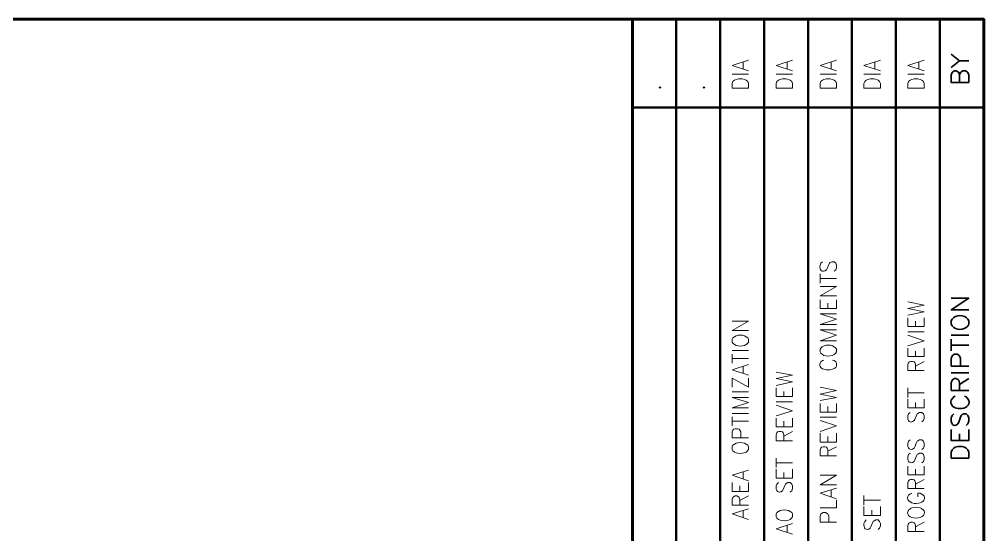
# Model space of a CAD drawing. Header units: inches. Extents: x 5 to 516, y -193 to 129.
# Drawn here: x 109.26 to 116.58, y -166.1 to -162.19 of the extents above; entities that cross this region are included whole.
import ezdxf

# ---------------------------------------------------------------- set-up
doc = ezdxf.new("R2010")
doc.units = ezdxf.units.IN
doc.header["$MEASUREMENT"] = 0
doc.layers.add('PDF8_Geometry', color=7, linetype='Continuous')

msp = doc.modelspace()

# ---------------------------------------------------------------- linework, layer by layer
at = {"layer": 'PDF8_Geometry', "lineweight": 60}
for points in [[(116.5799627, -192.1857845), (116.5799627, -162.1857821), (71.5799591, -162.1857821), (71.5799591, -192.1857845)], [(113.9132959, -162.1857821), (113.9132959, -192.1857845)]]:
    msp.add_lwpolyline(points, dxfattribs=at)
at = {"layer": 'PDF8_Geometry', "lineweight": 50}
for points in [[(114.2466292, -162.1857821), (114.2466292, -168.519116)], [(114.5799626, -162.1857821), (114.5799626, -168.519116)], [(114.9132959, -162.1857821), (114.9132959, -168.519116)], [(115.2466293, -162.1857821), (115.2466293, -168.519116)], [(115.5799627, -162.1857821), (115.5799627, -168.519116)], [(115.913296, -162.1857821), (115.913296, -168.519116)], [(116.2466294, -162.1857821), (116.2466294, -168.519116)], [(113.9132959, -162.8535588), (116.5799627, -162.8535588)]]:
    msp.add_lwpolyline(points, dxfattribs=at)
at = {"layer": 'PDF8_Geometry', "lineweight": 15}
for points in [[(114.7955181, -162.5768909), (114.6710737, -162.5357798), (114.7955181, -162.4957798)], [(115.1288515, -162.5768909), (115.004407, -162.5357798), (115.1288515, -162.4957798)], [(115.4621849, -162.5768909), (115.3377404, -162.5357798), (115.4621849, -162.4957798)], [(115.7955182, -162.5768909), (115.6710738, -162.5357798), (115.7955182, -162.4957798)], [(116.1288516, -162.5768909), (116.0044071, -162.5357798), (116.1288516, -162.4957798)], [(114.754407, -162.561336), (114.754407, -162.5102249)], [(115.0877404, -162.561336), (115.0877404, -162.5102249)], [(115.4210737, -162.561336), (115.4210737, -162.5102249)], [(115.7544071, -162.561336), (115.7544071, -162.5102249)], [(116.0877404, -162.561336), (116.0877404, -162.5102249)], [(114.6710737, -162.6013366), (114.7955181, -162.6013366)], [(115.004407, -162.6013366), (115.1288515, -162.6013366)], [(115.3377404, -162.6013366), (115.4621848, -162.6013366)], [(115.6710737, -162.6013366), (115.7955182, -162.6013366)], [(116.0044071, -162.6013366), (116.1288515, -162.6013366)], [(115.3555183, -164.025782), (115.3432961, -164.035782), (115.3377405, -164.0513375)], [(115.3855183, -164.0868931), (115.3910738, -164.0768931), (115.4032961, -164.045782), (115.4088516, -164.035782), (115.4144072, -164.0313375), (115.4266294, -164.025782), (115.4444072, -164.025782), (115.4566294, -164.035782), (115.462185, -164.0513375), (115.462185, -164.0713376), (115.4566294, -164.0868931), (115.4444072, -164.0968931)], [(115.3377404, -164.1880021), (115.3377404, -164.116891)], [(115.3377404, -164.152448), (115.4621848, -164.152448)], [(115.4621849, -164.2835583), (115.3377404, -164.2835583), (115.4621849, -164.2135583), (115.3377404, -164.2135583)], [(115.4621849, -164.3146712), (115.4621849, -164.3802267), (115.3377404, -164.3802267), (115.3377404, -164.3146712)], [(115.3966291, -164.3802267), (115.3966291, -164.3402267)], [(116.0044071, -164.4302258), (116.1288515, -164.4057814), (116.0044071, -164.3802258), (116.1288515, -164.3546703), (116.0044071, -164.3291147)], [(115.4621849, -164.5013363), (115.3377404, -164.5013363), (115.4621849, -164.4613363), (115.3377404, -164.4202252), (115.4621849, -164.4202252)], [(116.1288516, -164.4513357), (116.1288516, -164.5168912), (116.0044071, -164.5168912), (116.0044071, -164.4513357)], [(114.7955181, -164.5468934), (114.6710737, -164.5468934), (114.7955181, -164.4757823), (114.6710737, -164.4757823)], [(115.4621849, -164.6235581), (115.3377404, -164.6235581), (115.4621849, -164.582447), (115.3377404, -164.542447), (115.4621849, -164.542447)], [(116.0632959, -164.5168912), (116.0632959, -164.4757801)], [(114.6766292, -164.6024477), (114.6710737, -164.6124477), (114.6710737, -164.6335588), (114.6766292, -164.6435588), (114.6888514, -164.6535588)], [(114.7955181, -164.6335588), (114.7955181, -164.6124477), (114.7899626, -164.6024477)], [(116.0044071, -164.5568919), (116.1288515, -164.5568919)], [(116.0044071, -164.6635587), (116.1288515, -164.6235587), (116.0044071, -164.5824476)], [(115.3432959, -164.6791158), (115.3377404, -164.6891158), (115.3377404, -164.7091158), (115.3432959, -164.7191158), (115.3555182, -164.7291158)], [(115.4621848, -164.7091158), (115.4621848, -164.6891158), (115.4566293, -164.6791158)], [(116.1288516, -164.6791144), (116.1288516, -164.7446699), (116.0044071, -164.7446699), (116.0044071, -164.6791144)], [(114.6710737, -164.6991151), (114.7955181, -164.6991151)], [(114.6710737, -164.794669), (114.6710737, -164.724669)], [(114.6710737, -164.7591149), (114.7955181, -164.7591149)], [(116.0632959, -164.7446699), (116.0632959, -164.7035588)], [(114.7955181, -164.885781), (114.6710737, -164.845781), (114.7955181, -164.8046699)], [(114.754407, -164.871336), (114.754407, -164.8202249)], [(115.3666292, -164.7702256), (115.3555181, -164.77467), (115.3432959, -164.78467)], [(115.3666292, -164.8402256), (115.3855181, -164.8457812), (115.414407, -164.8457812), (115.4321848, -164.8402256), (115.444407, -164.8357812), (115.4566292, -164.8257812), (115.4621848, -164.8157812), (115.4621848, -164.79467), (115.4566292, -164.78467), (115.444407, -164.77467), (115.4321848, -164.7702256)], [(116.1288516, -164.8502246), (116.0044071, -164.8502246), (116.0044071, -164.804669), (116.0099627, -164.7902246), (116.0155182, -164.784669), (116.0277405, -164.7802246), (116.0399627, -164.7802246), (116.0521849, -164.784669), (116.0577405, -164.7902246), (116.063296, -164.804669), (116.063296, -164.8502246)], [(116.0632959, -164.8157804), (116.1288514, -164.7802249)], [(114.7955181, -164.9068929), (114.7955181, -164.9768929), (114.6710737, -164.9068929), (114.6710737, -164.9768929)], [(115.004407, -164.9624479), (115.1288515, -164.9368924), (115.004407, -164.9113368), (115.1288515, -164.8857812), (115.004407, -164.8613368)], [(115.1288515, -164.9824478), (115.1288515, -165.0480034), (115.004407, -165.0480034), (115.004407, -164.9824478)], [(115.3377404, -165.0780033), (115.4621848, -165.0535589), (115.3377404, -165.0280033), (115.4621848, -165.0024477), (115.3377404, -164.9768922)], [(116.0044071, -165.0535599), (116.0044071, -164.9824487)], [(114.6710737, -165.012447), (114.7955181, -165.012447)], [(114.7955181, -165.1335589), (114.6710737, -165.1335589), (114.7955181, -165.0935589), (114.6710737, -165.0535589), (114.7955181, -165.0535589)], [(115.0632958, -165.0480034), (115.0632958, -165.0080034)], [(116.0044071, -165.0180035), (116.1288515, -165.0180035)], [(115.004407, -165.088004), (115.1288515, -165.088004)], [(115.004407, -165.1946709), (115.1288515, -165.1546709), (115.004407, -165.1135598)], [(115.4621849, -165.0991154), (115.4621849, -165.164671), (115.3377404, -165.164671), (115.3377404, -165.0991154)], [(115.3966291, -165.164671), (115.3966291, -165.1235599)], [(116.1288516, -165.0680033), (116.1288516, -165.1335589), (116.0044071, -165.1335589), (116.0044071, -165.0680033)], [(116.0632959, -165.1335589), (116.0632959, -165.0935589)], [(114.6710737, -165.1746694), (114.7955181, -165.1746694)], [(114.6710737, -165.2702256), (114.6710737, -165.2002256)], [(116.022185, -165.1691152), (116.0099628, -165.1791152), (116.0044072, -165.1946708)], [(116.052185, -165.2302264), (116.0577406, -165.2202264), (116.0699628, -165.1902263), (116.0755183, -165.1791152), (116.0810739, -165.1746708), (116.0932961, -165.1691152), (116.1110739, -165.1691152), (116.1232961, -165.1791152), (116.1288517, -165.1946708), (116.1288517, -165.2146708), (116.1232961, -165.2302264), (116.1110739, -165.2402264)], [(114.6710737, -165.2346693), (114.7955181, -165.2346693)], [(115.1288515, -165.2102265), (115.1288515, -165.2757821), (115.004407, -165.2757821), (115.004407, -165.2102265)], [(115.0632958, -165.2757821), (115.0632958, -165.234671)], [(115.3377404, -165.2046693), (115.4621848, -165.2046693)], [(115.3377404, -165.3113362), (115.4621848, -165.2702251), (115.3377404, -165.2302251)], [(114.7955181, -165.3613376), (114.6710737, -165.3613376), (114.6710737, -165.315782), (114.6766292, -165.3013376), (114.6821848, -165.295782), (114.694407, -165.2913376), (114.7121848, -165.2913376), (114.724407, -165.295782), (114.7299626, -165.3013376), (114.7366292, -165.315782), (114.7366292, -165.3613376)], [(115.1288515, -165.3824467), (115.004407, -165.3824467), (115.004407, -165.3368911), (115.0099626, -165.3213356), (115.0155181, -165.31578), (115.0277404, -165.3113356), (115.0399626, -165.3113356), (115.0521848, -165.31578), (115.0577404, -165.3213356), (115.0632959, -165.3368911), (115.0632959, -165.3824467)], [(115.0632958, -165.3468926), (115.1288513, -165.311337)], [(115.4621849, -165.3257807), (115.4621849, -165.3924474), (115.3377404, -165.3924474), (115.3377404, -165.3257807)], [(114.6766292, -165.4168919), (114.6710737, -165.428003), (114.6710737, -165.448003), (114.6766292, -165.458003), (114.6888514, -165.468003)], [(114.7955181, -165.448003), (114.7955181, -165.428003), (114.7899626, -165.4168919)], [(115.3966291, -165.3924474), (115.3966291, -165.3513363)], [(116.022185, -165.3768925), (116.0099628, -165.3868925), (116.0044072, -165.402448)], [(116.052185, -165.4380036), (116.0577406, -165.4280036), (116.0699628, -165.3968925), (116.0755183, -165.3868925), (116.0810739, -165.382448), (116.0932961, -165.3768925), (116.1110739, -165.3768925), (116.1232961, -165.3868925), (116.1288517, -165.402448), (116.1288517, -165.422448), (116.1232961, -165.4380036), (116.1110739, -165.4480036)], [(115.4621849, -165.4980043), (115.3377404, -165.4980043), (115.3377404, -165.4524488), (115.343296, -165.4380043), (115.3488515, -165.4324488), (115.3610737, -165.4280043), (115.373296, -165.4280043), (115.3855182, -165.4324488), (115.3910737, -165.4380043), (115.3966293, -165.4524488), (115.3966293, -165.4980043)], [(115.3966291, -165.462448), (115.4621847, -165.4280035)], [(116.022185, -165.4780029), (116.0099628, -165.4880029), (116.0044072, -165.5035584)], [(116.052185, -165.539114), (116.0577406, -165.529114), (116.0699628, -165.4980029), (116.0755183, -165.4880029), (116.0810739, -165.4835584), (116.0932961, -165.4780029), (116.1110739, -165.4780029), (116.1232961, -165.4880029), (116.1288517, -165.5035584), (116.1288517, -165.5235584), (116.1232961, -165.539114), (116.1110739, -165.549114)], [(115.004407, -165.5846697), (115.004407, -165.5135586)], [(115.004407, -165.5491134), (115.1288515, -165.5491134)], [(114.7955181, -165.6857824), (114.6710737, -165.6446713), (114.7955181, -165.6046713)], [(114.754407, -165.6702252), (114.754407, -165.6202252)], [(115.1288515, -165.5991143), (115.1288515, -165.6657809), (115.004407, -165.6657809), (115.004407, -165.5991143)], [(115.0632958, -165.6657809), (115.0632958, -165.6246698)], [(116.1288516, -165.5746697), (116.1288516, -165.6402253), (116.0044071, -165.6402253), (116.0044071, -165.5746697)], [(116.0632959, -165.6402253), (116.0632959, -165.5991142)], [(114.7955181, -165.7002247), (114.7955181, -165.7668913), (114.6710737, -165.7668913), (114.6710737, -165.7002247)], [(115.0221849, -165.7002251), (115.0099627, -165.7113362), (115.0044071, -165.7257807)], [(115.0521849, -165.7613362), (115.0577405, -165.7513362), (115.0699627, -165.7213362), (115.0755183, -165.7113362), (115.0810738, -165.7057807), (115.093296, -165.7002251), (115.1110738, -165.7002251), (115.123296, -165.7113362), (115.1288516, -165.7257807), (115.1288516, -165.7457807), (115.123296, -165.7613362), (115.1110738, -165.7713362)], [(115.4621849, -165.71578), (115.3377404, -165.71578), (115.4621849, -165.6446689), (115.3377404, -165.6446689)], [(116.1288516, -165.7457822), (116.0044071, -165.7457822), (116.0044071, -165.7002267), (116.0099627, -165.6857822), (116.0155182, -165.6802267), (116.0277405, -165.6757822), (116.0399627, -165.6757822), (116.0521849, -165.6802267), (116.0577405, -165.6857822), (116.063296, -165.7002267), (116.063296, -165.7457822)], [(116.0632959, -165.7113358), (116.1288514, -165.6757802)], [(114.7299624, -165.7668913), (114.7299624, -165.7257802)], [(115.4621849, -165.8224469), (115.3377404, -165.7813358), (115.4621849, -165.7413358)], [(115.4210737, -165.806892), (115.4210737, -165.756892)], [(116.1110737, -165.7868919), (116.0988515, -165.7813363), (116.0810737, -165.7813363), (116.0810737, -165.8068919)], [(114.7955181, -165.8724483), (114.6710737, -165.8724483), (114.6710737, -165.8268927), (114.6766292, -165.8124483), (114.6821848, -165.8068927), (114.694407, -165.8013371), (114.7066292, -165.8013371), (114.7188515, -165.8068927), (114.724407, -165.8124483), (114.7299626, -165.8268927), (114.7299626, -165.8724483)], [(114.7299624, -165.8368919), (114.795518, -165.8013363)], [(115.3377404, -165.8924475), (115.4621848, -165.8924475), (115.4621848, -165.8324474)], [(115.6710737, -165.868004), (115.6710737, -165.7968929)], [(115.6710737, -165.8324476), (115.7955182, -165.8324476)], [(114.7955181, -165.9791151), (114.6710737, -165.938004), (114.7955181, -165.898004)], [(114.754407, -165.9635602), (114.754407, -165.9135602)], [(115.0099626, -165.9280048), (115.004407, -165.9380048), (115.004407, -165.9591159), (115.0099626, -165.9691159), (115.0221848, -165.9791159)], [(115.1288515, -165.9591159), (115.1288515, -165.9380048), (115.1232959, -165.9280048)], [(115.4621849, -165.9991143), (115.3377404, -165.9991143), (115.3377404, -165.9535587), (115.343296, -165.9380032), (115.3488515, -165.9335587), (115.3610737, -165.9280032), (115.3788515, -165.9280032), (115.3910737, -165.9335587), (115.3966293, -165.9380032), (115.403296, -165.9535587), (115.403296, -165.9991143)], [(115.7955182, -165.8824485), (115.7955182, -165.9491152), (115.6710738, -165.9491152), (115.6710738, -165.8824485)], [(115.7299625, -165.9491152), (115.7299625, -165.9080041)], [(115.1288515, -166.0902262), (115.004407, -166.0502262), (115.1288515, -166.0091151)], [(115.6888516, -165.9835594), (115.6766294, -165.9946705), (115.6710739, -166.0091149)], [(115.7188516, -166.0446705), (115.7244072, -166.0346705), (115.7366294, -166.0046705), (115.742185, -165.9946705), (115.7477405, -165.9891149), (115.7599628, -165.9835594), (115.7777405, -165.9835594), (115.7899628, -165.9946705), (115.7955183, -166.0091149), (115.7955183, -166.0291149), (115.7899628, -166.0446705), (115.7777405, -166.0546705)], [(116.0044071, -165.9380023), (116.0099627, -165.9491134), (116.0221849, -165.9591134)], [(116.1288516, -166.0702271), (116.0044071, -166.0702271), (116.0044071, -166.0246715), (116.0099627, -166.0091159), (116.0155182, -166.0046715), (116.0277405, -165.9991159), (116.0399627, -165.9991159), (116.0521849, -166.0046715), (116.0577405, -166.0091159), (116.063296, -166.0246715), (116.063296, -166.0702271)], [(116.0632959, -166.0346707), (116.1288514, -165.9991151)], [(115.0877404, -166.0746713), (115.0877404, -166.0246713)]]:
    msp.add_lwpolyline(points, dxfattribs=at)
at = {"layer": 'PDF8_Geometry', "lineweight": 35}
for points in [[(116.3332959, -162.4502249), (116.3966292, -162.5002249)], [(116.3332959, -162.5513375), (116.3966292, -162.5002264), (116.4666293, -162.5002264)], [(116.4666295, -162.6657807), (116.3332961, -162.6657807), (116.3332961, -162.6080029), (116.3399628, -162.589114), (116.3455184, -162.5835585), (116.3588517, -162.5768918), (116.3710739, -162.5768918), (116.3844072, -162.5835585), (116.3899628, -162.589114), (116.3966295, -162.6080029), (116.3966295, -162.6657807)], [(116.3966292, -162.608003), (116.4032959, -162.5891141), (116.4088514, -162.5835586), (116.4221848, -162.5768919), (116.4410737, -162.5768919), (116.4532959, -162.5835586), (116.4599626, -162.5891141), (116.4666292, -162.608003), (116.4666292, -162.6657808)], [(116.4666295, -164.3902252), (116.3332961, -164.3902252), (116.4666295, -164.3013363), (116.3332961, -164.3013363)], [(116.3399626, -164.4602265), (116.3332959, -164.4724487), (116.3332959, -164.4980043), (116.3399626, -164.5113376), (116.3521848, -164.5235598)], [(116.4666293, -164.4980043), (116.4666293, -164.4724487), (116.4599626, -164.4602265)], [(116.3332959, -164.5813376), (116.4666293, -164.5813376)], [(116.3332959, -164.7013372), (116.3332959, -164.6124483)], [(116.3332959, -164.6568923), (116.4666293, -164.6568923)], [(116.4666295, -164.8157804), (116.3332961, -164.8157804), (116.3332961, -164.7591138), (116.3399628, -164.7391138), (116.3455184, -164.7335582), (116.3588517, -164.7268915), (116.3777406, -164.7268915), (116.3899628, -164.7335582), (116.3966295, -164.7391138), (116.4032961, -164.7591138), (116.4032961, -164.8157804)], [(116.3332959, -164.8668917), (116.4666293, -164.8668917)], [(116.4666295, -165.0002264), (116.3332961, -165.0002264), (116.3332961, -164.9424486), (116.3399628, -164.9235598), (116.3455184, -164.9168931), (116.3588517, -164.9113375), (116.3710739, -164.9113375), (116.3844072, -164.9168931), (116.3899628, -164.9235598), (116.3966295, -164.9424486), (116.3966295, -165.0002264)], [(116.3966292, -164.9557815), (116.4666292, -164.9113371)], [(116.3644072, -165.0446691), (116.3521849, -165.0502246), (116.3399627, -165.063558)], [(116.4599627, -165.063558), (116.4477405, -165.0502246), (116.4344072, -165.0446691)], [(116.3521849, -165.1780038), (116.3399627, -165.190226), (116.333296, -165.2091149)], [(116.3644072, -165.133558), (116.3844072, -165.1391135), (116.4155183, -165.1391135)], [(116.3844071, -165.2535593), (116.3899627, -165.2413371), (116.403296, -165.2035593), (116.4088515, -165.190226), (116.4155182, -165.1835593), (116.4288516, -165.1780038), (116.4477404, -165.1780038), (116.4599627, -165.190226), (116.4666293, -165.2091149), (116.4666293, -165.2346704), (116.4599627, -165.2535593), (116.4477404, -165.2668927)], [(116.4666295, -165.2980034), (116.4666295, -165.3813368), (116.3332961, -165.3813368), (116.3332961, -165.2980034)], [(116.3966292, -165.3813368), (116.3966292, -165.3302256)]]:
    msp.add_lwpolyline(points, dxfattribs=at)
at = {"layer": 'PDF8_Geometry', "lineweight": 15}
for points in [[(114.7955181, -162.7080035), (114.6710737, -162.7080035), (114.6710737, -162.6724479), (114.6766292, -162.6568924), (114.6888515, -162.6468924), (114.6999626, -162.6424479), (114.7188515, -162.6368924), (114.7477403, -162.6368924), (114.7655181, -162.6424479), (114.7777404, -162.6468924), (114.7899626, -162.6568924), (114.7955181, -162.6724479)], [(115.1288515, -162.7080035), (115.004407, -162.7080035), (115.004407, -162.6724479), (115.0099626, -162.6568924), (115.0221848, -162.6468924), (115.0332959, -162.6424479), (115.0521848, -162.6368924), (115.0810737, -162.6368924), (115.0988515, -162.6424479), (115.1110737, -162.6468924), (115.1232959, -162.6568924), (115.1288515, -162.6724479)], [(115.4621849, -162.7080035), (115.3377404, -162.7080035), (115.3377404, -162.6724479), (115.343296, -162.6568924), (115.3555182, -162.6468924), (115.3666293, -162.6424479), (115.3855182, -162.6368924), (115.4144071, -162.6368924), (115.4321848, -162.6424479), (115.4444071, -162.6468924), (115.4566293, -162.6568924), (115.4621849, -162.6724479)], [(115.7955182, -162.7080035), (115.6710738, -162.7080035), (115.6710738, -162.6724479), (115.6766293, -162.6568924), (115.6888515, -162.6468924), (115.6999626, -162.6424479), (115.7188515, -162.6368924), (115.7477404, -162.6368924), (115.7655182, -162.6424479), (115.7777404, -162.6468924), (115.7899627, -162.6568924), (115.7955182, -162.6724479)], [(116.1288516, -162.7080035), (116.0044071, -162.7080035), (116.0044071, -162.6724479), (116.0099627, -162.6568924), (116.0221849, -162.6468924), (116.033296, -162.6424479), (116.0521849, -162.6368924), (116.0810738, -162.6368924), (116.0988516, -162.6424479), (116.1110738, -162.6468924), (116.123296, -162.6568924), (116.1288516, -162.6724479)], [(114.1166291, -162.702447), (114.1232958, -162.7080026), (114.1288513, -162.702447), (114.1232958, -162.6980026)], [(114.4499625, -162.702447), (114.4566291, -162.7080026), (114.4621847, -162.702447), (114.4566291, -162.6980026)]]:
    msp.add_lwpolyline(points, close=True, dxfattribs=at)
at = {"layer": 'PDF8_Geometry', "lineweight": 35}
msp.add_lwpolyline([(116.4666295, -165.5146715), (116.3332961, -165.5146715), (116.3332961, -165.470227), (116.3399628, -165.450227), (116.352185, -165.4380048), (116.3644072, -165.4313381), (116.3844072, -165.4257826), (116.4155184, -165.4257826), (116.4344073, -165.4313381), (116.4477406, -165.4380048), (116.4599628, -165.450227), (116.4666295, -165.470227)], close=True, dxfattribs=at)
at = {"layer": 'PDF8_Geometry', "lineweight": 15}
for centre, major_axis, ratio, start_param, end_param in [((116.0647594, -165.8174089), (-0.0623497, 0.001675), 0.660765144, 5.258920626, 8.450064297), ((116.0666448, -165.9272568), (0.0645926, 0.0000593), 0.62399826, 6.011715332, 9.693303829)]:
    msp.add_ellipse(centre, major_axis=major_axis, ratio=ratio, start_param=start_param, end_param=end_param, dxfattribs=at)
for points in [[(115.3377405, -164.0513375), (115.3333701, -164.0856153), (115.3514072, -164.1136339), (115.3855183, -164.0868931)], [(114.7899626, -164.6024477), (114.761407, -164.5748366), (114.7050922, -164.5741884), (114.6766292, -164.6024477)], [(114.6888514, -164.6535588), (114.7193329, -164.6718551), (114.78237, -164.6670218), (114.7955181, -164.6335588)], [(115.4566293, -164.6791158), (115.4315737, -164.6500788), (115.3682404, -164.6494306), (115.3432959, -164.6791158)], [(115.3555182, -164.7291158), (115.3817404, -164.7472084), (115.44937, -164.7441344), (115.4621848, -164.7091158)], [(115.3432959, -164.78467), (115.3258144, -164.8078182), (115.3412774, -164.8337812), (115.3666292, -164.8402256)], [(116.0044072, -165.1946708), (116.0000368, -165.2289486), (116.0180739, -165.2569671), (116.052185, -165.2302264)], [(114.7899626, -165.4168919), (114.761407, -165.3892807), (114.7050922, -165.3886326), (114.6766292, -165.4168919)], [(116.0044072, -165.402448), (116.0000368, -165.4367258), (116.0180739, -165.4647443), (116.052185, -165.4380036)], [(114.6888514, -165.468003), (114.7150737, -165.4860956), (114.7827033, -165.4830215), (114.7955181, -165.448003)], [(116.0044072, -165.5035584), (116.0000368, -165.5378362), (116.0180739, -165.5658547), (116.052185, -165.539114)], [(115.0044071, -165.7257807), (114.9986479, -165.7598733), (115.0210553, -165.788577), (115.0521849, -165.7613362)], [(116.0988515, -165.8524474), (116.1334071, -165.8417437), (116.1433885, -165.8062623), (116.1110737, -165.7868919)], [(115.1232959, -165.9280048), (115.0947218, -165.9003937), (115.0384255, -165.8997456), (115.0099626, -165.9280048)], [(115.0221848, -165.9791159), (115.0526478, -165.9973937), (115.1157033, -165.9925789), (115.1288515, -165.9591159)], [(115.6710739, -166.0091149), (115.6653146, -166.0432075), (115.687722, -166.0719112), (115.7188516, -166.0446705)], [(116.0221849, -165.9591134), (116.0522219, -165.9775578), (116.1182034, -165.9723541), (116.1288515, -165.9380023)]]:
    msp.add_open_spline(points, degree=3, dxfattribs=at)
at = {"layer": 'PDF8_Geometry', "lineweight": 35}
for points in [[(116.4599626, -164.4602265), (116.431333, -164.4248191), (116.368407, -164.4240968), (116.3399626, -164.4602265)], [(116.3521848, -164.5235598), (116.3872033, -164.5486524), (116.4500552, -164.541708), (116.4666293, -164.4980043)], [(116.3399627, -165.063558), (116.3199812, -165.0894468), (116.3367961, -165.1230209), (116.3644072, -165.133558)], [(116.4155183, -165.1391135), (116.4532405, -165.1343357), (116.4847961, -165.0989098), (116.4599627, -165.063558)], [(116.333296, -165.2091149), (116.3275738, -165.2416334), (116.3469627, -165.2933371), (116.3844071, -165.2535593)]]:
    msp.add_open_spline(points, degree=3, dxfattribs=at)

doc.saveas('drawing.dxf')
